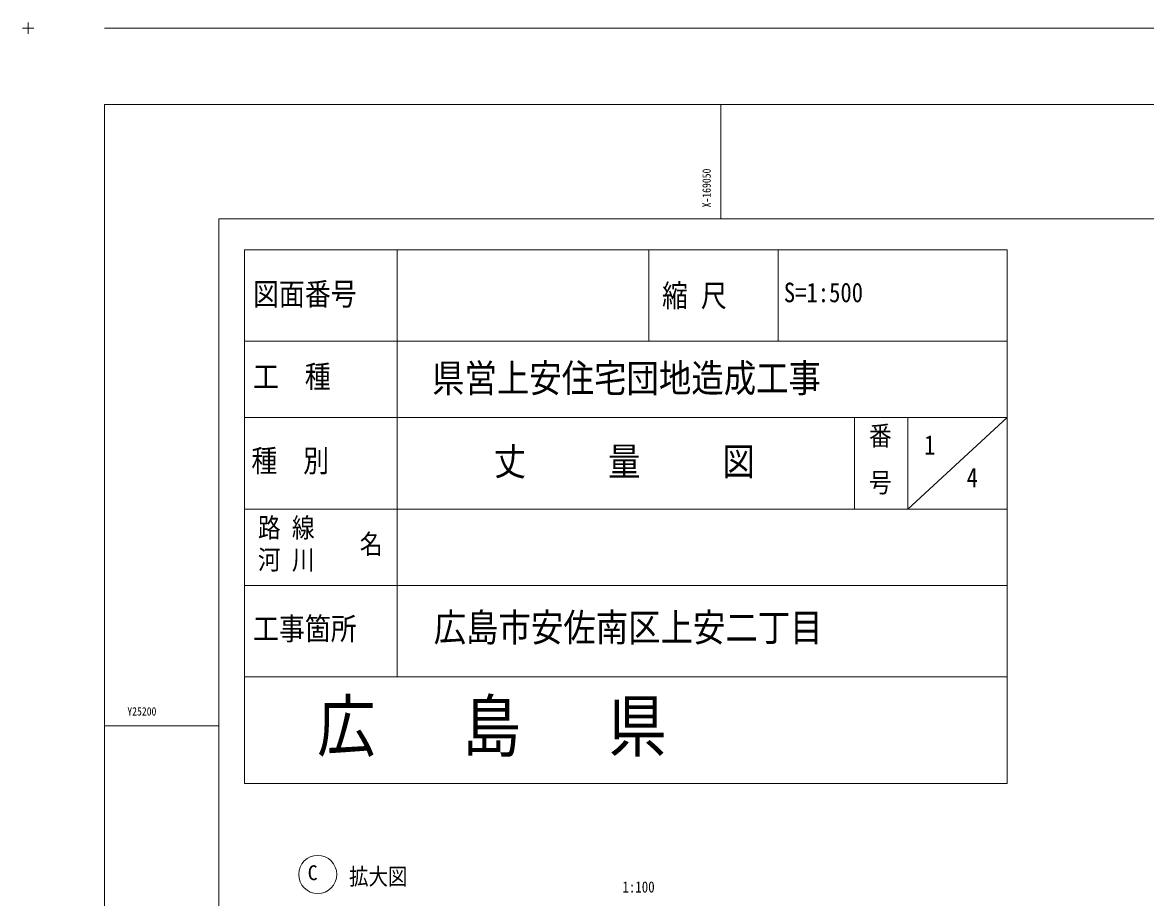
# Model space of a CAD drawing. Units: millimetres, scale not verified. Extents: x -26 to 817, y -26 to 570.
# Drawn here: x -25.8 to 121.5, y 455 to 569.8 of the extents above; entities that cross this region are included whole.
import ezdxf
from ezdxf.enums import TextEntityAlignment as Align

# ---------------------------------------------------------------- set-up
doc = ezdxf.new("R2010")
doc.units = ezdxf.units.MM
doc.header["$LTSCALE"] = 0.6
for name, color, linetype, lineweight in [('0-0_0', 7, 'Continuous', 18), ('0-1_HOJOSO', 1, 'Continuous', 18), ('0-2_LAYER001', 3, 'Continuous', 18), ('0-3_LAYER002', 2, 'Continuous', 18), ('0-4_LAYER003', 8, 'Continuous', 18), ('0-5_LAYER004', 7, 'Continuous', 18)]:
    doc.layers.add(name, color=color, linetype=linetype, lineweight=lineweight)
doc.styles.add('ＭＳ ゴシック', font='')
doc.styles.get('ＭＳ ゴシック').set_extended_font_data('MS Gothic')

# ---------------------------------------------------------------- blocks, each defined once
blk = doc.blocks.new('JEC-CSTRNG53')
at = {"layer": '0-0_0'}
blk.add_circle((0, 0), 2.5, dxfattribs=at)
at = {"layer": '0-0_0', "style": 'ＭＳ ゴシック'}
blk.add_text('C', height=1.944, dxfattribs=at).set_placement((-1.3258, -1.3258), align=Align.BOTTOM_LEFT)
blk = doc.blocks.new('JEC-PLOTMK15')
at = {"layer": '0-0_0'}
for p, q in [((-0.5, 0), (0.5, 0)), ((0, 0.5), (0, -0.5))]:
    blk.add_line(p, q, dxfattribs=at)

msp = doc.modelspace()

# ---------------------------------------------------------------- linework, layer by layer
at = {"layer": '0-1_HOJOSO'}
msp.add_lwpolyline([(0, 544), (0, 0), (791, 0), (791, 544)], close=True, dxfattribs=at)
at = {"layer": '0-2_LAYER001', "color": 1}
msp.add_line((806, 569), (-15, 569), dxfattribs=at)
at = {"layer": '0-2_LAYER001', "color": 7}
msp.add_lwpolyline([(-15, -15), (806, -15), (806, 559), (-15, 559)], close=True, dxfattribs=at)
at = {"layer": '0-3_LAYER002'}
msp.add_lwpolyline([(0, 0), (791, 0), (791, 544), (0, 544)], close=True, dxfattribs=at)
at = {"layer": '0-4_LAYER003'}
for p, q in [((65.8503, 544), (65.8503, 559)), ((0, 477.5406), (-15, 477.5406))]:
    msp.add_line(p, q, dxfattribs=at)
at = {"layer": '0-5_LAYER004'}
for p, q in [((3.3797, 539.9443), (103.3797, 539.9443)), ((23.3797, 539.9443), (23.3797, 483.9443)), ((56.3797, 539.9443), (56.3797, 527.9443)), ((73.3797, 539.9443), (73.3797, 527.9443)), ((103.3797, 539.9443), (103.3797, 469.9443)), ((3.3797, 527.9443), (103.3797, 527.9443)), ((3.3797, 517.9443), (103.3797, 517.9443)), ((83.3797, 517.9443), (83.3797, 505.9443)), ((90.3797, 517.9443), (90.3797, 505.9443)), ((103.3797, 517.9443), (90.3797, 505.9443)), ((3.3797, 505.9443), (103.3797, 505.9443)), ((3.3797, 495.9443), (103.3797, 495.9443)), ((3.3797, 483.9443), (103.3797, 483.9443))]:
    msp.add_line(p, q, dxfattribs=at)
msp.add_lwpolyline([(3.3797, 539.9443), (3.3797, 469.9443), (103.3797, 469.9443)], dxfattribs=at)

# ---------------------------------------------------------------- block references
at = {"layer": '0-2_LAYER001', "xscale": 1.5, "yscale": 1.5}
msp.add_blockref('JEC-PLOTMK15', (-25, 569), dxfattribs=at)
at = {"layer": '0-2_LAYER001'}
msp.add_blockref('JEC-CSTRNG53', (12.9779, 458.0358), dxfattribs=at)

# ---------------------------------------------------------------- texts
at = {"layer": '0-2_LAYER001', "color": 7, "style": 'ＭＳ ゴシック', "width": 0.85}
for s, height, p in [('広   島   県', 6.598, (12.8928, 472.2124)), ('拡大図', 2.199, (17.0896, 456.0066)), ('1:100', 1.466, (52.9272, 455.2262))]:
    msp.add_text(s, height=height, dxfattribs=at).set_placement(p, align=Align.BOTTOM_LEFT)
at = {"layer": '0-4_LAYER003', "color": 7, "style": 'ＭＳ ゴシック', "width": 0.85}
msp.add_text('X-169050', height=1.1, rotation=90, dxfattribs=at).set_placement((64.8503, 545.5), align=Align.BOTTOM_LEFT)
msp.add_text('Y25200', height=1.1, dxfattribs=at).set_placement((-12, 478.5406), align=Align.BOTTOM_LEFT)
at = {"layer": '0-5_LAYER004', "style": 'ＭＳ ゴシック', "width": 0.85}
for s, height, p in [('図面番号', 2.933, (4.4854, 531.8007)), ('縮 尺', 2.933, (58.1317, 531.5854)), ('S=1:500', 2.566, (74.1075, 532.2965)), ('工  種', 2.933, (4.4854, 520.9742)), ('県営上安住宅団地造成工事', 3.666, (27.9692, 520.1782)), ('番', 2.566, (85.2781, 513.506)), ('1', 2.566, (92.5064, 512.298)), ('種  別', 2.933, (4.27, 509.9325)), ('丈', 3.666, (36.0494, 509.2488)), ('量', 3.666, (51.0494, 509.2488)), ('図', 3.666, (66.0494, 509.2488)), ('4', 2.566, (98.0807, 508.0235)), ('号', 2.566, (85.2781, 507.369)), ('路 線', 2.566, (5.1318, 501.4531)), ('名', 2.566, (18.4895, 499.2948)), ('河 川', 2.566, (5.1318, 497.2531)), ('工事箇所', 2.933, (4.4854, 487.914)), ('広島市安佐南区上安二丁目', 3.666, (28.1846, 487.4896))]:
    msp.add_text(s, height=height, dxfattribs=at).set_placement(p, align=Align.BOTTOM_LEFT)

doc.saveas('drawing.dxf')
